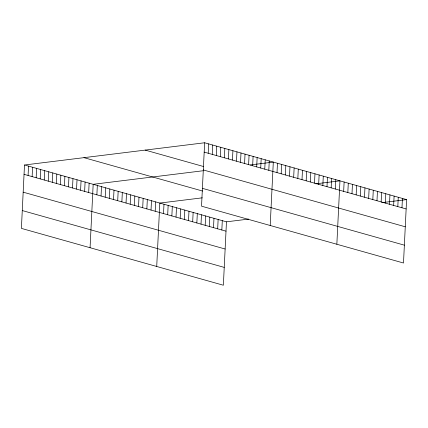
<?xml version="1.0" encoding="UTF-8"?>
<svg xmlns="http://www.w3.org/2000/svg" width="428" height="428" viewBox="0 0 428 428"><rect width="100%" height="100%" fill="white"/><g stroke="black" fill="none" stroke-linecap="round" stroke-linejoin="round"><path stroke-width="0.64" d="M24.503 164.989L21.4 228.397L223.363 285.23L226.466 221.822L24.503 164.989L204.638 142.77L406.6 199.603L403.497 263.011L201.535 206.178L204.638 142.77M28.082 175.469L28.542 166.123M32.121 176.604L32.581 167.262M36.161 177.743L36.621 168.397M40.2 178.877L40.66 169.536M44.239 180.017L44.699 170.67M48.278 181.151L48.739 171.81M52.318 182.291L52.778 172.944M56.357 183.425L56.817 174.084M60.396 184.564L60.856 175.218M64.435 185.699L64.895 176.357M68.475 186.838L68.935 177.492M72.514 187.972L72.974 178.631M76.553 189.112L77.013 179.765M80.592 190.246L81.053 180.905M84.632 191.386L85.092 182.039M88.671 192.52L89.131 183.173M90.067 247.721L93.17 184.313L203.257 170.735M96.878 194.831L97.333 185.484M101.045 196.003L101.5 186.656M105.208 197.174L105.668 187.828M109.375 198.346L109.83 188.999M113.538 199.518L113.998 190.171M117.705 200.689L118.16 191.348M121.873 201.861L122.328 192.52M126.035 203.032L126.495 193.691M130.203 204.204L130.658 194.863M134.365 205.381L134.825 196.035M138.533 206.553L138.988 197.206M142.701 207.724L143.155 198.378M146.863 208.896L147.323 199.55M151.031 210.068L151.485 200.721M155.193 211.239L155.653 201.898M156.718 266.478L159.815 203.07L202.278 197.832M163.528 213.583L163.983 204.242M167.69 214.754L168.151 205.413M171.858 215.926L172.313 206.585M176.02 217.103L176.48 207.757M180.188 218.275L180.643 208.928M184.356 219.446L184.81 210.1M188.518 220.618L188.978 211.272M192.686 221.79L193.14 212.443M196.848 222.961L197.308 213.62M201.016 224.133L201.47 214.792M208.217 153.251L208.677 143.904M205.183 225.305L205.638 215.963M212.256 154.385L212.716 145.044M209.346 226.476L209.806 217.135M216.295 155.524L216.755 146.178M213.513 227.653L213.968 218.307M220.334 156.659L220.794 147.312M217.675 228.825L218.136 219.478M224.374 157.798L224.834 148.452M221.843 229.996L222.298 220.65M228.413 158.932L228.873 149.586M232.452 160.067L232.912 150.726M236.491 161.206L236.952 151.86M240.531 162.34L240.991 152.999M244.57 163.48L245.03 154.134M248.609 164.614L249.069 155.273M252.648 165.754L253.109 156.407M256.688 166.888L257.148 157.547M260.727 168.027L261.187 158.681M264.766 169.162L265.226 159.821M268.805 170.301L269.266 160.955M270.202 225.503L273.305 162.094L250.439 164.914M277.012 172.607L277.467 163.266M281.18 173.779L281.635 164.438M285.342 174.95L285.802 165.609M289.51 176.127L289.965 166.781M293.672 177.299L294.132 167.953M297.84 178.471L298.295 169.124M302.007 179.642L302.462 170.296M306.17 180.814L306.63 171.468M310.337 181.986L310.792 172.644M314.5 183.157L314.96 173.816M318.667 184.329L319.122 174.988M322.835 185.501L323.29 176.159M326.997 186.672L327.457 177.331M331.165 187.849L331.62 178.503M335.327 189.021L335.787 179.674M336.852 244.254L339.95 180.846L315.784 183.831M343.663 191.364L344.117 182.018M347.825 192.536L348.285 183.189M351.993 193.707L352.447 184.366M356.155 194.879L356.615 185.538M360.323 196.051L360.777 186.71M364.49 197.222L364.945 187.881M368.652 198.399L369.113 189.053M372.82 199.571L373.275 190.225M376.982 200.743L377.442 191.396M381.15 201.914L381.605 192.568M385.318 203.086L385.772 193.74M389.48 204.258L389.94 194.917M393.648 205.429L394.102 196.088M397.81 206.601L398.27 197.26M401.978 207.773L402.432 198.431M226.466 221.822L248.673 219.083M381.776 202.663L406.6 199.603M204.177 152.111L406.145 208.95M145.194 150.1L203.471 166.503M203.305 169.953L405.268 226.786M202.407 188.336L404.369 245.169M83.947 157.654L202.599 191.049M24.043 174.335L226.011 231.168M23.171 192.172L225.133 249.01M22.272 210.555L224.235 267.393"/></g></svg>
